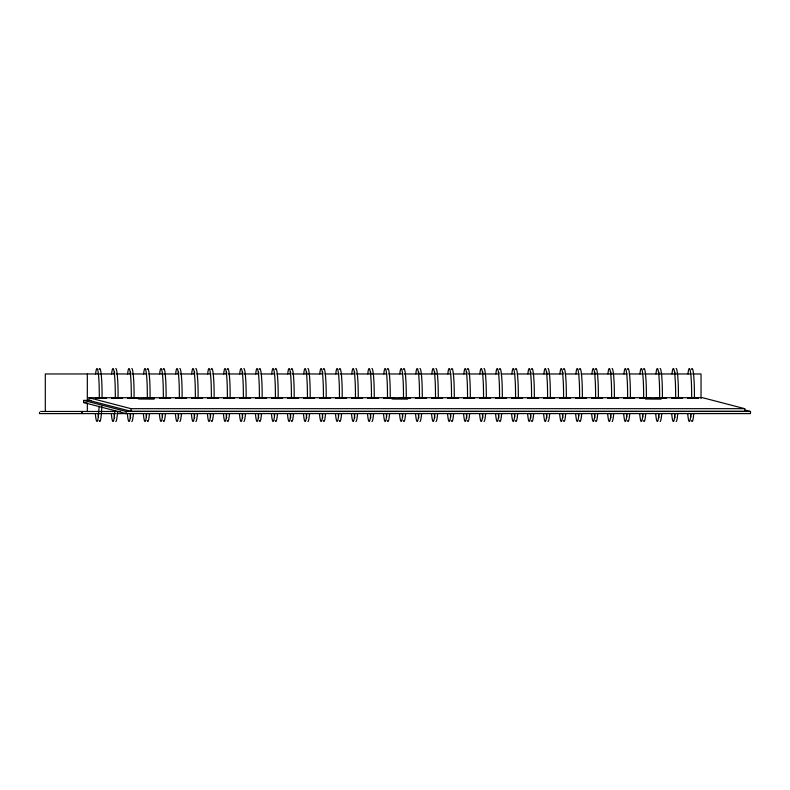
<?xml version="1.0" encoding="UTF-8"?>
<svg xmlns="http://www.w3.org/2000/svg" width="790" height="790" viewBox="0 0 790 790"><rect width="100%" height="100%" fill="white"/><g stroke="black" fill="none" stroke-linecap="round" stroke-linejoin="round"><path stroke-width="1.19" d="M83.641 400.402L126.114 411.462L126.114 413.604L83.631 402.545L83.641 400.402L91.442 400.402M146.9 397.726L88.984 397.726L88.974 400.402L130.982 411.343L744.694 411.343L744.703 408.667L702.695 397.726L694.064 397.726M130.982 411.343L130.992 408.667L88.984 397.726M744.605 409.931L750.5 411.462L750.5 413.604L116.94 413.604M81.992 411.462L81.992 413.604M39.54 412.242L39.5 413.604L115.301 413.604M698.518 398.032L687.853 398.032L698.34 398.032M114.669 373.966L45.307 373.966L45.307 411.462M116.288 373.966L130.686 373.966M131.92 373.966L146.693 373.966M148.826 373.966L178.708 373.966M180.327 373.966L194.725 373.966M196.888 373.966L210.733 373.966M212.905 373.966L226.74 373.966M228.35 373.966L242.747 373.966M243.992 373.966L258.765 373.966M260.967 373.966L274.772 373.966M276.984 373.966L290.779 373.966M292.389 373.966L322.804 373.966M325.046 373.966L338.811 373.966M340.421 373.966L354.819 373.966M356.428 373.966L386.843 373.966M388.818 373.966L402.811 373.966M404.46 373.966L450.883 373.966M453.154 373.966L466.89 373.966M468.5 373.966L498.934 373.966M501.186 373.966L514.952 373.966M517.193 373.966L530.969 373.966M532.539 373.966L563.013 373.966M565.225 373.966L579.031 373.966M581.233 373.966L627.092 373.966M629.265 373.966L643.119 373.966M644.61 373.966L691.181 373.966M692.633 373.966L701.036 373.966L701.036 398.16M149.359 397.726L194.962 397.726M197.431 397.726L259.041 397.726M261.51 397.726L307.103 397.726M309.571 397.726L323.13 397.726M325.589 397.726L371.191 397.726M373.65 397.726L387.209 397.726M389.677 397.726L435.27 397.726M437.739 397.726L483.332 397.726M485.801 397.726L499.349 397.726M501.818 397.726L547.411 397.726M549.88 397.726L563.438 397.726M565.897 397.726L595.472 397.726M597.941 397.726L611.5 397.726M613.958 397.726L627.517 397.726M629.986 397.726L659.561 397.726M662.02 397.726L675.578 397.726M678.047 397.726L691.606 397.726M83.631 402.545L86.1 402.545M130.992 408.667L744.703 408.667M40.645 411.462L115.073 411.462M116.9 411.462L120.594 411.462M126.114 411.462L750.5 411.462M87.325 373.966L87.325 400.579M87.325 402.999L87.325 411.462M399.77 373.976A26.495 2.311 -90 0 1 402.327 372.05A26.495 2.311 -90 0 1 403.463 398.456M402.801 413.733A26.495 2.311 -90 0 1 399.543 413.733M403.344 369.404A26.495 2.311 -90 0 1 406.238 398.456M405.576 413.733A26.495 2.311 -90 0 1 403.344 420.596M402.663 417.041A26.495 2.311 -90 0 1 402.308 413.733M383.752 373.976A26.495 2.311 -90 0 1 386.32 372.05A26.495 2.311 -90 0 1 387.456 398.456M386.794 413.733A26.495 2.311 -90 0 1 383.525 413.733M387.337 369.404A26.495 2.311 -90 0 1 390.221 398.456M389.569 413.733A26.495 2.311 -90 0 1 387.337 420.596M386.656 417.041A26.495 2.311 -90 0 1 386.3 413.733M415.777 373.976A26.495 2.311 -90 0 1 418.335 372.05A26.495 2.311 -90 0 1 419.47 398.456M418.819 413.733A26.495 2.311 -90 0 1 415.55 413.733M419.954 368.505A26.495 2.311 -90 0 1 422.245 398.456M421.584 413.733A26.495 2.311 -90 0 1 419.954 421.495M418.799 417.95A26.495 2.311 -90 0 1 418.325 413.733M418.552 373.976A26.495 2.311 -90 0 1 418.799 372.05M639.91 373.976A26.495 2.311 -90 0 1 642.477 372.05A26.495 2.311 -90 0 1 643.613 398.456M642.951 413.733A26.495 2.311 -90 0 1 639.683 413.733M643.495 369.404A26.495 2.311 -90 0 1 646.378 398.456M645.726 413.733A26.495 2.311 -90 0 1 643.495 420.596M642.813 417.041A26.495 2.311 -90 0 1 642.458 413.733M367.745 373.976A26.495 2.311 -90 0 1 370.303 372.05A26.495 2.311 -90 0 1 371.438 398.456M370.787 413.733A26.495 2.311 -90 0 1 367.518 413.733M371.922 368.505A26.495 2.311 -90 0 1 374.213 398.456M373.561 413.733A26.495 2.311 -90 0 1 371.922 421.495M370.767 417.95A26.495 2.311 -90 0 1 370.293 413.733M370.52 373.976A26.495 2.311 -90 0 1 370.767 372.05M527.848 373.976A26.495 2.311 -90 0 1 530.406 372.05A26.495 2.311 -90 0 1 531.542 398.456M530.88 413.733A26.495 2.311 -90 0 1 527.621 413.733M531.423 369.404A26.495 2.311 -90 0 1 534.317 398.456M533.655 413.733A26.495 2.311 -90 0 1 531.423 420.596M530.87 417.95A26.495 2.311 -90 0 1 530.386 413.733M530.613 373.976A26.495 2.311 -90 0 1 530.87 372.05M687.942 373.976A26.495 2.311 -90 0 1 690.5 372.05A26.495 2.311 -90 0 1 691.635 398.456M690.983 413.733A26.495 2.311 -90 0 1 687.715 413.733M691.527 369.404A26.495 2.311 -90 0 1 694.41 398.456M693.758 413.733A26.495 2.311 -90 0 1 691.527 420.596M690.835 417.041A26.495 2.311 -90 0 1 690.49 413.733M223.659 373.976A26.495 2.311 -90 0 1 226.217 372.05A26.495 2.311 -90 0 1 227.352 398.456M226.691 413.733A26.495 2.311 -90 0 1 223.432 413.733M227.234 369.404A26.495 2.311 -90 0 1 230.127 398.456M229.465 413.733A26.495 2.311 -90 0 1 227.234 420.596M226.681 417.95A26.495 2.311 -90 0 1 226.207 413.733M226.434 373.976A26.495 2.311 -90 0 1 226.681 372.05M114.866 410.573A26.495 2.311 90 0 1 111.36 413.733M111.588 373.976A26.495 2.311 90 0 1 114.145 372.05A26.495 2.311 90 0 1 115.281 398.456M115.765 368.505A26.495 2.311 -90 0 1 118.056 398.456M117.562 411.679A26.495 2.311 -90 0 1 115.765 421.495M114.609 417.95A26.495 2.311 -90 0 1 114.135 413.733M114.362 373.976A26.495 2.311 -90 0 1 114.609 372.05M130.636 413.733A26.495 2.311 90 0 1 127.368 413.733M127.595 373.976A26.495 2.311 90 0 1 130.153 372.05A26.495 2.311 90 0 1 131.288 398.456M131.772 368.505A26.495 2.311 -90 0 1 134.063 398.456M133.411 413.733A26.495 2.311 -90 0 1 131.772 421.495M130.617 417.95A26.495 2.311 -90 0 1 130.143 413.733M130.37 373.976A26.495 2.311 -90 0 1 130.617 372.05M351.738 373.976A26.495 2.311 -90 0 1 354.295 372.05A26.495 2.311 -90 0 1 355.431 398.456M354.779 413.733A26.495 2.311 -90 0 1 351.51 413.733M355.915 368.505A26.495 2.311 -90 0 1 358.206 398.456M357.544 413.733A26.495 2.311 -90 0 1 355.915 421.495M354.759 417.95A26.495 2.311 -90 0 1 354.285 413.733M354.512 373.976A26.495 2.311 -90 0 1 354.759 372.05M495.824 373.976A26.495 2.311 -90 0 1 498.381 372.05A26.495 2.311 -90 0 1 499.517 398.456M498.865 413.733A26.495 2.311 -90 0 1 495.597 413.733M499.408 369.404A26.495 2.311 -90 0 1 502.292 398.456M501.64 413.733A26.495 2.311 -90 0 1 499.408 420.596M498.846 417.95A26.495 2.311 -90 0 1 498.372 413.733M498.599 373.976A26.495 2.311 -90 0 1 498.846 372.05M146.644 413.733A26.495 2.311 90 0 1 143.375 413.733M143.602 373.976A26.495 2.311 90 0 1 146.17 372.05A26.495 2.311 90 0 1 147.305 398.456M147.187 369.404A26.495 2.311 -90 0 1 150.07 398.456M149.419 413.733A26.495 2.311 -90 0 1 147.187 420.596M146.506 417.041A26.495 2.311 -90 0 1 146.15 413.733M559.863 373.976A26.495 2.311 -90 0 1 562.421 372.05A26.495 2.311 -90 0 1 563.556 398.456M562.905 413.733A26.495 2.311 -90 0 1 559.636 413.733M563.448 369.404A26.495 2.311 -90 0 1 566.331 398.456M565.68 413.733A26.495 2.311 -90 0 1 563.448 420.596M562.885 417.95A26.495 2.311 -90 0 1 562.411 413.733M562.638 373.976A26.495 2.311 -90 0 1 562.885 372.05M191.634 373.976A26.495 2.311 -90 0 1 194.202 372.05A26.495 2.311 -90 0 1 195.328 398.456M194.676 413.733A26.495 2.311 -90 0 1 191.407 413.733M195.811 368.505A26.495 2.311 -90 0 1 198.102 398.456M197.451 413.733A26.495 2.311 -90 0 1 195.811 421.495M194.656 417.95A26.495 2.311 -90 0 1 194.182 413.733M194.409 373.976A26.495 2.311 -90 0 1 194.656 372.05M207.642 373.976A26.495 2.311 -90 0 1 210.209 372.05A26.495 2.311 -90 0 1 211.345 398.456M210.683 413.733A26.495 2.311 -90 0 1 207.415 413.733M211.226 369.404A26.495 2.311 -90 0 1 214.12 398.456M213.458 413.733A26.495 2.311 -90 0 1 211.226 420.596M210.545 417.041A26.495 2.311 -90 0 1 210.189 413.733M335.73 373.976A26.495 2.311 -90 0 1 338.288 372.05A26.495 2.311 -90 0 1 339.424 398.456M338.762 413.733A26.495 2.311 -90 0 1 335.503 413.733M339.305 369.404A26.495 2.311 -90 0 1 342.198 398.456M341.537 413.733A26.495 2.311 -90 0 1 339.305 420.596M338.495 416.024A26.495 2.311 -90 0 1 338.268 413.733M447.792 373.976A26.495 2.311 -90 0 1 450.359 372.05A26.495 2.311 -90 0 1 451.495 398.456M450.833 413.733A26.495 2.311 -90 0 1 447.565 413.733M451.376 369.404A26.495 2.311 -90 0 1 454.26 398.456M453.608 413.733A26.495 2.311 -90 0 1 451.376 420.596M450.695 417.041A26.495 2.311 -90 0 1 450.34 413.733M623.903 373.976A26.495 2.311 -90 0 1 626.46 372.05A26.495 2.311 -90 0 1 627.596 398.456M626.944 413.733A26.495 2.311 -90 0 1 623.675 413.733M627.487 369.404A26.495 2.311 -90 0 1 630.371 398.456M629.719 413.733A26.495 2.311 -90 0 1 627.487 420.596M626.796 417.041A26.495 2.311 -90 0 1 626.45 413.733M99.076 406.208A26.495 2.311 90 0 1 95.353 413.733M95.58 373.976A26.495 2.311 90 0 1 98.138 372.05A26.495 2.311 90 0 1 99.273 398.456M99.155 369.404A26.495 2.311 -90 0 1 102.048 398.456M101.851 406.208A26.495 2.311 -90 0 1 99.155 420.596M98.474 417.041A26.495 2.311 -90 0 1 98.118 413.733M607.895 373.976A26.495 2.311 -90 0 1 610.453 372.05A26.495 2.311 -90 0 1 611.588 398.456M610.937 413.733A26.495 2.311 -90 0 1 607.668 413.733M612.072 368.505A26.495 2.311 -90 0 1 614.363 398.456M613.702 413.733A26.495 2.311 -90 0 1 612.072 421.495M610.917 417.95A26.495 2.311 -90 0 1 610.443 413.733M610.67 373.976A26.495 2.311 -90 0 1 610.917 372.05M319.713 373.976A26.495 2.311 -90 0 1 322.281 372.05A26.495 2.311 -90 0 1 323.416 398.456M322.755 413.733A26.495 2.311 -90 0 1 319.486 413.733M323.298 369.404A26.495 2.311 -90 0 1 326.181 398.456M325.529 413.733A26.495 2.311 -90 0 1 323.298 420.596M322.745 417.95A26.495 2.311 -90 0 1 322.261 413.733M322.488 373.976A26.495 2.311 -90 0 1 322.745 372.05M159.619 373.976A26.495 2.311 -90 0 1 162.177 372.05A26.495 2.311 -90 0 1 163.313 398.456M162.651 413.733A26.495 2.311 -90 0 1 159.392 413.733M163.194 369.404A26.495 2.311 -90 0 1 166.088 398.456M165.426 413.733A26.495 2.311 -90 0 1 163.194 420.596M162.513 417.041A26.495 2.311 -90 0 1 162.167 413.733M303.706 373.976A26.495 2.311 -90 0 1 306.263 372.05A26.495 2.311 -90 0 1 307.399 398.456M306.747 413.733A26.495 2.311 -90 0 1 303.478 413.733M307.883 368.505A26.495 2.311 -90 0 1 310.174 398.456M309.522 413.733A26.495 2.311 -90 0 1 307.883 421.495M306.727 417.95A26.495 2.311 -90 0 1 306.253 413.733M306.481 373.976A26.495 2.311 -90 0 1 306.727 372.05M543.856 373.976A26.495 2.311 -90 0 1 546.413 372.05A26.495 2.311 -90 0 1 547.549 398.456M546.897 413.733A26.495 2.311 -90 0 1 543.629 413.733M548.033 368.505A26.495 2.311 -90 0 1 550.324 398.456M549.662 413.733A26.495 2.311 -90 0 1 548.033 421.495M546.877 417.95A26.495 2.311 -90 0 1 546.404 413.733M546.631 373.976A26.495 2.311 -90 0 1 546.877 372.05M239.666 373.976A26.495 2.311 -90 0 1 242.224 372.05A26.495 2.311 -90 0 1 243.359 398.456M242.708 413.733A26.495 2.311 -90 0 1 239.439 413.733M243.843 368.505A26.495 2.311 -90 0 1 246.134 398.456M245.483 413.733A26.495 2.311 -90 0 1 243.843 421.495M242.688 417.95A26.495 2.311 -90 0 1 242.214 413.733M242.441 373.976A26.495 2.311 -90 0 1 242.688 372.05M287.698 373.976A26.495 2.311 -90 0 1 290.256 372.05A26.495 2.311 -90 0 1 291.392 398.456M290.74 413.733A26.495 2.311 -90 0 1 287.471 413.733M291.273 369.404A26.495 2.311 -90 0 1 294.166 398.456M293.505 413.733A26.495 2.311 -90 0 1 291.273 420.596M290.72 417.95A26.495 2.311 -90 0 1 290.246 413.733M290.473 373.976A26.495 2.311 -90 0 1 290.72 372.05M82.022 412.242A1.057 1.047 0 0 1 83.039 411.472M431.784 373.976A26.495 2.311 -90 0 1 434.342 372.05A26.495 2.311 -90 0 1 435.478 398.456M434.826 413.733A26.495 2.311 -90 0 1 431.557 413.733M435.962 368.505A26.495 2.311 -90 0 1 438.253 398.456M437.601 413.733A26.495 2.311 -90 0 1 435.962 421.495M434.806 417.95A26.495 2.311 -90 0 1 434.332 413.733M434.559 373.976A26.495 2.311 -90 0 1 434.806 372.05M463.809 373.976A26.495 2.311 -90 0 1 466.367 372.05A26.495 2.311 -90 0 1 467.502 398.456M466.841 413.733A26.495 2.311 -90 0 1 463.582 413.733M467.384 369.404A26.495 2.311 -90 0 1 470.277 398.456M469.615 413.733A26.495 2.311 -90 0 1 467.384 420.596M466.831 417.95A26.495 2.311 -90 0 1 466.347 413.733M466.574 373.976A26.495 2.311 -90 0 1 466.831 372.05M479.816 373.976A26.495 2.311 -90 0 1 482.374 372.05A26.495 2.311 -90 0 1 483.51 398.456M482.858 413.733A26.495 2.311 -90 0 1 479.589 413.733M483.994 368.505A26.495 2.311 -90 0 1 486.285 398.456M485.623 413.733A26.495 2.311 -90 0 1 483.994 421.495M482.838 417.95A26.495 2.311 -90 0 1 482.364 413.733M482.591 373.976A26.495 2.311 -90 0 1 482.838 372.05M575.87 373.976A26.495 2.311 -90 0 1 578.438 372.05A26.495 2.311 -90 0 1 579.574 398.456M578.912 413.733A26.495 2.311 -90 0 1 575.643 413.733M579.455 369.404A26.495 2.311 -90 0 1 582.339 398.456M581.687 413.733A26.495 2.311 -90 0 1 579.455 420.596M578.645 416.024A26.495 2.311 -90 0 1 578.418 413.733M271.681 373.976A26.495 2.311 -90 0 1 274.249 372.05A26.495 2.311 -90 0 1 275.384 398.456M274.723 413.733A26.495 2.311 -90 0 1 271.454 413.733M275.266 369.404A26.495 2.311 -90 0 1 278.159 398.456M277.497 413.733A26.495 2.311 -90 0 1 275.266 420.596M274.456 416.024A26.495 2.311 -90 0 1 274.229 413.733M591.888 373.976A26.495 2.311 -90 0 1 594.445 372.05A26.495 2.311 -90 0 1 595.581 398.456M594.919 413.733A26.495 2.311 -90 0 1 591.661 413.733M595.462 369.404A26.495 2.311 -90 0 1 598.356 398.456M597.694 413.733A26.495 2.311 -90 0 1 595.462 420.596M594.91 417.95A26.495 2.311 -90 0 1 594.426 413.733M594.653 373.976A26.495 2.311 -90 0 1 594.91 372.05M175.627 373.976A26.495 2.311 -90 0 1 178.185 372.05A26.495 2.311 -90 0 1 179.32 398.456M178.668 413.733A26.495 2.311 -90 0 1 175.4 413.733M179.804 368.505A26.495 2.311 -90 0 1 182.095 398.456M181.443 413.733A26.495 2.311 -90 0 1 179.804 421.495M178.649 417.95A26.495 2.311 -90 0 1 178.175 413.733M178.402 373.976A26.495 2.311 -90 0 1 178.649 372.05M255.674 373.976A26.495 2.311 -90 0 1 258.241 372.05A26.495 2.311 -90 0 1 259.367 398.456M258.715 413.733A26.495 2.311 -90 0 1 255.447 413.733M259.258 369.404A26.495 2.311 -90 0 1 262.142 398.456M261.49 413.733A26.495 2.311 -90 0 1 259.258 420.596M258.695 417.95A26.495 2.311 -90 0 1 258.221 413.733M258.449 373.976A26.495 2.311 -90 0 1 258.695 372.05M511.831 373.976A26.495 2.311 -90 0 1 514.399 372.05A26.495 2.311 -90 0 1 515.534 398.456M514.873 413.733A26.495 2.311 -90 0 1 511.604 413.733M515.416 369.404A26.495 2.311 -90 0 1 518.299 398.456M517.648 413.733A26.495 2.311 -90 0 1 515.416 420.596M514.734 417.041A26.495 2.311 -90 0 1 514.379 413.733M671.935 373.976A26.495 2.311 -90 0 1 674.492 372.05A26.495 2.311 -90 0 1 675.628 398.456M674.976 413.733A26.495 2.311 -90 0 1 671.707 413.733M676.112 368.505A26.495 2.311 -90 0 1 678.403 398.456M677.741 413.733A26.495 2.311 -90 0 1 676.112 421.495M674.956 417.95A26.495 2.311 -90 0 1 674.482 413.733M674.709 373.976A26.495 2.311 -90 0 1 674.956 372.05M655.927 373.976A26.495 2.311 -90 0 1 658.485 372.05A26.495 2.311 -90 0 1 659.62 398.456M658.959 413.733A26.495 2.311 -90 0 1 655.7 413.733M660.104 368.505A26.495 2.311 -90 0 1 662.395 398.456M661.734 413.733A26.495 2.311 -90 0 1 660.104 421.495M658.949 417.95A26.495 2.311 -90 0 1 658.465 413.733M658.692 373.976A26.495 2.311 -90 0 1 658.949 372.05M95.541 398.002L106.156 398.032L95.541 398.002M111.558 398.002L122.164 398.032L111.558 398.002M127.565 398.002L138.171 398.032L127.565 398.002M138.398 398.713L154.317 398.762L138.398 398.713M143.573 398.002L154.188 398.032L143.573 398.002M159.58 398.002L170.196 398.032L159.58 398.002M175.597 398.002L186.203 398.032L175.597 398.002M191.605 398.002L202.21 398.032L191.605 398.002M207.612 398.002L218.228 398.032L207.612 398.002M223.619 398.002L234.235 398.032L223.619 398.002M239.637 398.002L250.242 398.032L239.637 398.002M255.644 398.002L266.26 398.032L255.644 398.002M271.651 398.002L282.267 398.032L271.651 398.002M287.659 398.002L298.274 398.032L287.659 398.002M303.676 398.002L314.282 398.032L303.676 398.002M319.683 398.002L330.299 398.032L319.683 398.002M335.691 398.002L346.306 398.032L335.691 398.002M351.698 398.002L362.314 398.032L351.698 398.002M367.715 398.002L378.321 398.032L367.715 398.002M383.723 398.002L394.338 398.032L383.723 398.002M391.889 398.713L407.808 398.762L391.889 398.713M399.73 398.002L410.346 398.032L399.73 398.002M415.738 398.002L426.353 398.032L415.738 398.002M431.755 398.002L442.361 398.032L431.755 398.002M447.762 398.002L458.378 398.032L447.762 398.002M463.769 398.002L474.385 398.032L463.769 398.002M479.777 398.002L490.393 398.032L479.777 398.002M495.794 398.002L506.4 398.032L495.794 398.002M511.801 398.002L522.417 398.032L511.801 398.002M527.809 398.002L538.425 398.032L527.809 398.002M543.816 398.002L554.432 398.032L543.816 398.002M559.833 398.002L570.439 398.032L559.833 398.002M575.841 398.002L586.457 398.032L575.841 398.002M591.848 398.002L602.464 398.032L591.848 398.002M607.865 398.002L618.471 398.032L607.865 398.002M623.873 398.002L634.479 398.032L623.873 398.002M639.88 398.002L650.496 398.032L639.88 398.002M645.381 398.713L661.299 398.762L645.381 398.713M655.888 398.002L666.503 398.032L655.888 398.002M671.905 398.002L682.511 398.032L671.905 398.002"/></g></svg>
